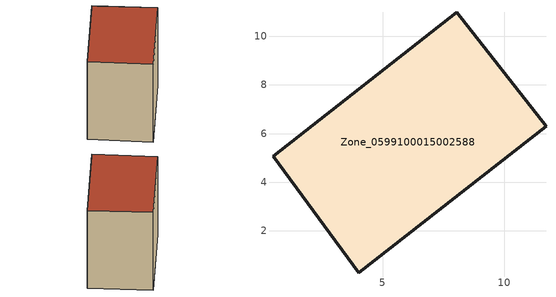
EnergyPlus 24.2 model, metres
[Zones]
Zone_0599100015002588
 floor ground (C_G): 4.02,0.28 0.49,5.07 8.05,10.98 11.71,6.3 z0.85
 wall outside (C_F): 0.49,5.07 4.02,0.28 11.71,6.3 8.05,10.98 0.49,5.07 z0.85:9.08
 roof outside (C_R): 11.71,6.3 8.05,10.98 0.49,5.07 4.02,0.28 z9.08
[BUILDING]
Pand.0599100015002588: North Axis=0; Terrain=City; Loads Convergence Tolerance Value=0.04; Temperature Convergence Tolerance Value=0.4; Solar Distribution=FullExterior; Maximum Number of Warmup Days=25; Minimum Number of Warmup Days=1
[Site:Location]
Rotterdam.The.Hague.AP_ZH_NLD Design_Conditions: Latitude=51.96; Longitude=4.45; Time Zone=1; Elevation=-4.5
[SITE:GROUNDTEMPERATURE:BUILDINGSURFACE]
18, 18, 18, 18, 18, 18, 18, 18, 18, 18, 18, 18
[MATERIAL] Thermal Absorptance=0.9; Solar Absorptance=0.7; Visible Absorptance=0.7
Name | Roughness | Thickness | Conductivity | Density | Specific Heat
G.TI.1965-1974 | MediumSmooth | 0.15 | 0.882353 | 540 | 1210
F.TI.1965-1974 | Rough | 0.3 | 0.697674 | 1920 | 840
R.TI.1965-1974 | MediumRough | 0.2 | 0.232558 | 1500 | 1000
[CONSTRUCTION]
C_G: G.TI.1965-1974
C_F: F.TI.1965-1974
C_R: R.TI.1965-1974
[ZONE]
Zone_0599100015002588: Type=1; Multiplier=1; Ceiling Height=Autocalculate; Volume=Autocalculate; Floor Area=autocalculate; Part of Total Floor Area=Yes
[ZONEINFILTRATION:DESIGNFLOWRATE]
Infil_Zone_0599100015002588: Zone or ZoneList or Space or SpaceList=Zone_0599100015002588; Schedule=AlwaysOn; Design Flow Rate Calculation Method=Flow/Area; Flow Rate per Floor Area=0.003; Constant Term Coefficient=1; Temperature Term Coefficient=0; Velocity Term Coefficient=0; Velocity Squared Term Coefficient=0
[HVACTEMPLATE:ZONE:IDEALLOADSAIRSYSTEM]
Zone_0599100015002588: Maximum Heating Supply Air Temperature=50; Minimum Cooling Supply Air Temperature=13; Maximum Heating Supply Air Humidity Ratio=0.0156; Minimum Cooling Supply Air Humidity Ratio=0.0077; Heating Limit=NoLimit; Cooling Limit=NoLimit; Dehumidification Control Type=ConstantSensibleHeatRatio; Cooling Sensible Heat Ratio=0.7; Dehumidification Setpoint=60; Humidification Control Type=None; Humidification Setpoint=30; Outdoor Air Method=None; Outdoor Air Flow Rate per Person=0.00944; Outdoor Air Flow Rate per Zone Floor Area=0; Outdoor Air Flow Rate per Zone=0; Demand Controlled Ventilation Type=None; Outdoor Air Economizer Type=NoEconomizer; Heat Recovery Type=None; Sensible Heat Recovery Effectiveness=0.7; Latent Heat Recovery Effectiveness=0.65
[ZONECONTROL:THERMOSTAT]
ThermostatControl_Zone_0599100015002588: Zone or ZoneList=Zone_0599100015002588; Control Type Schedule=DualSetpointControlType; Control 1=Thermostat_Zone_0599100015002588; Temperature Difference Between Cutout And Setpoint=0
[THERMOSTATSETPOINT:DUALSETPOINT]
Thermostat_Zone_0599100015002588: Heating Setpoint Temperature Schedule=HeatingSetpoint_Zone_0599100015002588; Cooling Setpoint Temperature Schedule=CoolingSetpoint_Zone_0599100015002588
[SCHEDULE:COMPACT]
HeatingSetpoint_Zone_0599100015002588: Through: 12/31, For: AllDays, Until: 24:00, 21
CoolingSetpoint_Zone_0599100015002588: Through: 12/31, For: AllDays, Until: 24:00, 24
DualSetpointControlType: Through: 12/31, For: AllDays, Until: 24:00, 4
AlwaysOn: Through: 12/31, For: AllDays, Until: 24:00, 1
